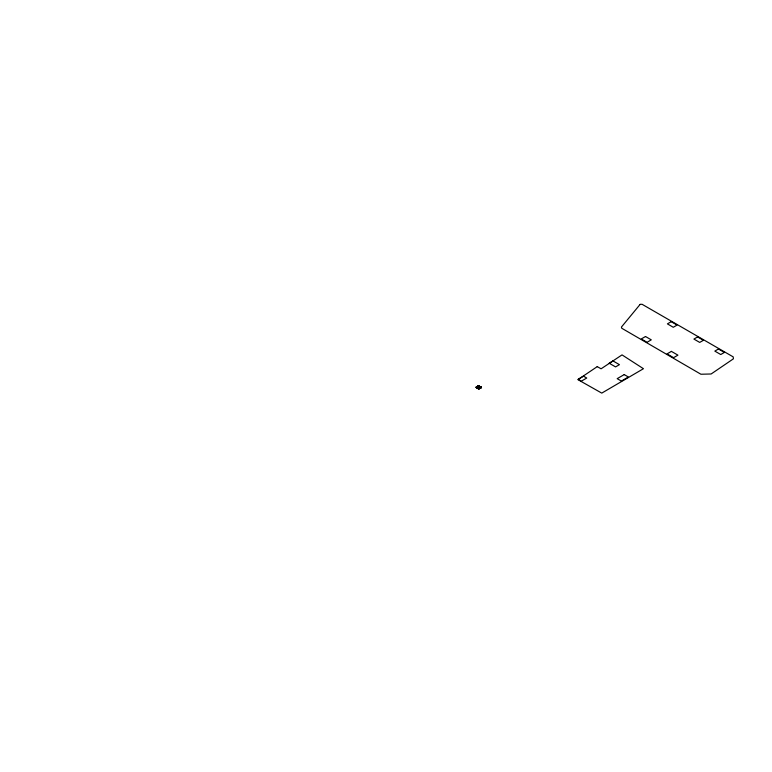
<?xml version="1.0" encoding="UTF-8"?>
<svg xmlns="http://www.w3.org/2000/svg" width="772" height="772" viewBox="0 0 772 772"><rect width="100%" height="100%" fill="white"/><g stroke="black" fill="none" stroke-linecap="round" stroke-linejoin="round"><path stroke-width="1.16" d="M475.967 387.264L475.948 387.283A4.352 2.519 0 0 1 476.295 387.11L475.88 387.361M479.586 388.335L480.377 388.017A12.931 7.469 0 0 0 480.724 387.805L480.831 387.727A3.599 2.084 0 0 0 481.265 387.409L481.332 387.274M478.592 387.216L477.916 387.409A13.182 7.604 0 0 0 478.196 387.332L478.708 386.917M477.665 387.756L477.984 387.341A9.293 5.365 0 0 1 478.36 387.09L479.306 386.511L478.669 387.071A14.07 8.125 0 0 0 479.045 386.849L479.161 386.762A3.599 2.084 0 0 0 479.586 386.434L479.605 386.405M480.29 387.94L480.039 388.065A9.293 5.365 0 0 0 479.721 388.248L479.595 388.374A13.182 7.604 0 0 0 479.885 388.306L480.609 387.708M477.839 387.544L478.206 387.216A9.293 5.365 0 0 1 478.437 387.013M479.586 386.647L479.036 386.83A12.931 7.469 0 0 1 478.698 387.042L478.399 387.226M481.265 387.612L479.557 388.596M478.138 387.39L478.051 387.255A2.75 1.592 0 0 1 477.299 386.83L477.318 386.762A9.293 5.365 0 0 0 477.675 386.569L477.849 386.415M477.964 386.096L476.72 386.946L477.25 386.801A9.293 5.365 0 0 0 477.54 386.618L478.225 386.193A3.599 2.084 0 0 1 478.669 385.913L479.045 385.894A1.264 0.733 0 0 1 479.624 386.183L479.518 386.174A2.026 1.168 0 0 0 479.18 385.942L478.679 385.836A5.394 3.117 0 0 0 477.974 386.154L478.582 385.817M480.261 386.791L479.586 387.148A14.07 8.125 0 0 0 479.248 387.409L478.843 387.785A9.293 5.365 0 0 0 479.219 387.592L479.904 387.158A3.599 2.084 0 0 1 480.348 386.878L480.724 386.859A1.264 0.733 0 0 1 481.303 387.158L481.197 387.148A2.065 1.187 0 0 0 480.859 386.907L480.387 386.801A5.394 3.117 0 0 0 479.653 387.119L479.161 387.361M481.033 387.505L480.724 387.814A14.07 8.125 0 0 1 480.348 388.046L480.985 387.486M477.482 386.396L477.656 386.318A12.931 7.469 0 0 1 477.984 386.222L477.964 386.222A14.07 8.125 0 0 0 477.569 386.434L477.115 386.704A13.182 7.604 0 0 0 476.874 386.859L476.768 386.926A2.847 1.64 0 0 0 477.019 386.84L477.299 386.724M479.287 387.525L478.794 387.679A13.182 7.604 0 0 0 478.553 387.824L479.402 387.216M479.721 387.293L479.354 387.544A9.293 5.365 0 0 1 478.997 387.737L478.804 387.766A2.731 1.573 0 0 1 478.447 387.891L478.553 387.824A2.982 1.718 0 0 0 479.103 387.631L479.171 387.592M478.167 387.959L477.974 388.084A4.352 2.519 0 0 0 477.617 388.326L478.1 387.969M477.212 388.007L476.556 388.036L477.067 388.046A4.352 2.519 0 0 0 477.501 387.805L479.238 386.849L478.447 387.274M480.338 386.762L481.467 387.409A5.394 3.117 0 0 1 480.85 387.814L479.923 388.297M479.016 387.467L478.582 387.698L479.132 387.409M480.01 388.094L479.721 388.403M480.252 387.969L480.116 387.988A9.293 5.365 0 0 0 479.779 388.191A2.75 1.592 0 0 1 478.978 387.795M480.425 388.094L481.014 387.766M478.138 386.01L477.627 386.415M479.817 386.975L479.306 387.39A12.931 7.469 0 0 1 479.663 387.197L479.798 387.129M478.891 388.982L478.235 389.011L478.746 389.02A4.352 2.519 0 0 0 479.18 388.779L478.621 388.866M478.939 388.856L479.518 388.519M477.212 387.911L476.932 387.891M479.123 386.656L479.171 386.849A5.394 3.117 0 0 0 479.74 386.463L478.659 385.797M476.768 387.062L476.787 387.081A1.92 1.11 0 0 0 477.588 387.515L477.675 387.583A1.457 0.84 0 0 1 476.98 387.274L476.913 387.226A0.975 0.56 0 0 1 476.7 387.062L477.357 387.457M479.229 388.557L479.354 388.557A1.457 0.84 0 0 1 478.659 388.248L478.524 388.104A1.92 1.11 0 0 0 479.267 388.48L478.93 388.403A3.001 1.737 0 0 1 478.592 388.268L478.379 388.094A0.975 0.56 0 0 0 478.572 388.229L478.64 388.2M477.521 387.583L477.25 387.438A3.001 1.737 0 0 1 476.913 387.293M479.123 385.952L479.19 385.981A2.644 1.525 0 0 1 479.47 386.135L479.518 386.174M480.802 386.917L480.869 386.946A2.644 1.525 0 0 1 481.149 387.11L481.197 387.148M480.396 386.984A1.042 0.598 0 0 1 480.927 387.361M480.049 387.293A2.123 1.226 0 0 1 480.57 387.592M480.387 387.013A2.654 1.534 0 0 1 480.734 387.168M480.763 387.187A2.683 1.544 0 0 1 481.014 387.37M479.248 386.396A1.042 0.598 0 0 0 478.717 386.019A2.654 1.534 0 0 1 479.055 386.203M478.37 386.328A2.123 1.226 0 0 1 478.891 386.618M477.907 387.226A2.692 1.554 0 0 1 477.318 386.888M479.084 386.212A2.683 1.544 0 0 1 479.335 386.405M640.133 304.38L621.45 327.029L621.759 328.254L700.918 374.237L711.128 373.986L733.4 358.835L733.207 356.886L642.072 304.284L640.133 304.38M597.238 366.632L577.938 379.65L601.764 393.112L643.452 368.707L622.029 354.888L601.098 368.804L597.238 366.632M645.508 336.505L641.271 338.956L647.052 342.295L651.288 339.844L645.508 336.505M671.206 321.683L667.404 323.873L673.281 327.27L677.092 325.07L671.206 321.683M583.526 376.186L578.16 379.284L581.364 381.136L586.739 378.029L583.526 376.186M613.045 360.968L609.166 363.207L615.564 366.903L619.443 364.654L613.045 360.968M624.22 374.584L617.175 378.656L621.354 381.069L628.398 377.006L624.22 374.584M671.399 351.385L667.037 353.894L673.57 357.668L677.932 355.149L671.399 351.385M697.608 336.939L693.912 339.072L699.712 342.421L703.408 340.288L697.608 336.939M718.442 349.021L714.824 351.106L720.758 354.531L724.377 352.437L718.442 349.021"/></g></svg>
